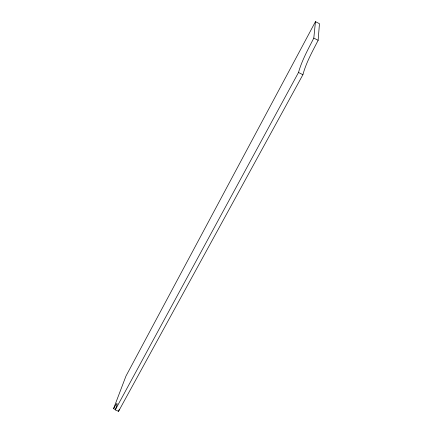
<?xml version="1.0" encoding="UTF-8"?>
<svg xmlns="http://www.w3.org/2000/svg" width="433" height="433" viewBox="0 0 433 433"><rect width="100%" height="100%" fill="white"/><g stroke="black" fill="none" stroke-linecap="round" stroke-linejoin="round"><path stroke-width="0.65" d="M318.136 40.307L319.457 23.701L315.462 21.65L125.943 376.131L113.543 408.709A21.996 1.472 -65.6 0 1 115.281 409.878L118.545 411.35L302.905 74.703C306.18 62.541 312.447 51.457 318.136 40.307L313.801 38.088L315.462 21.65M115.281 409.878L298.505 72.473C301.915 60.355 308.128 49.259 313.801 38.088M113.543 408.709L115.627 409.65M298.505 72.473L302.905 74.703M119.27 409.32A21.991 1.57 -65.6 0 1 118.545 411.35"/></g></svg>
